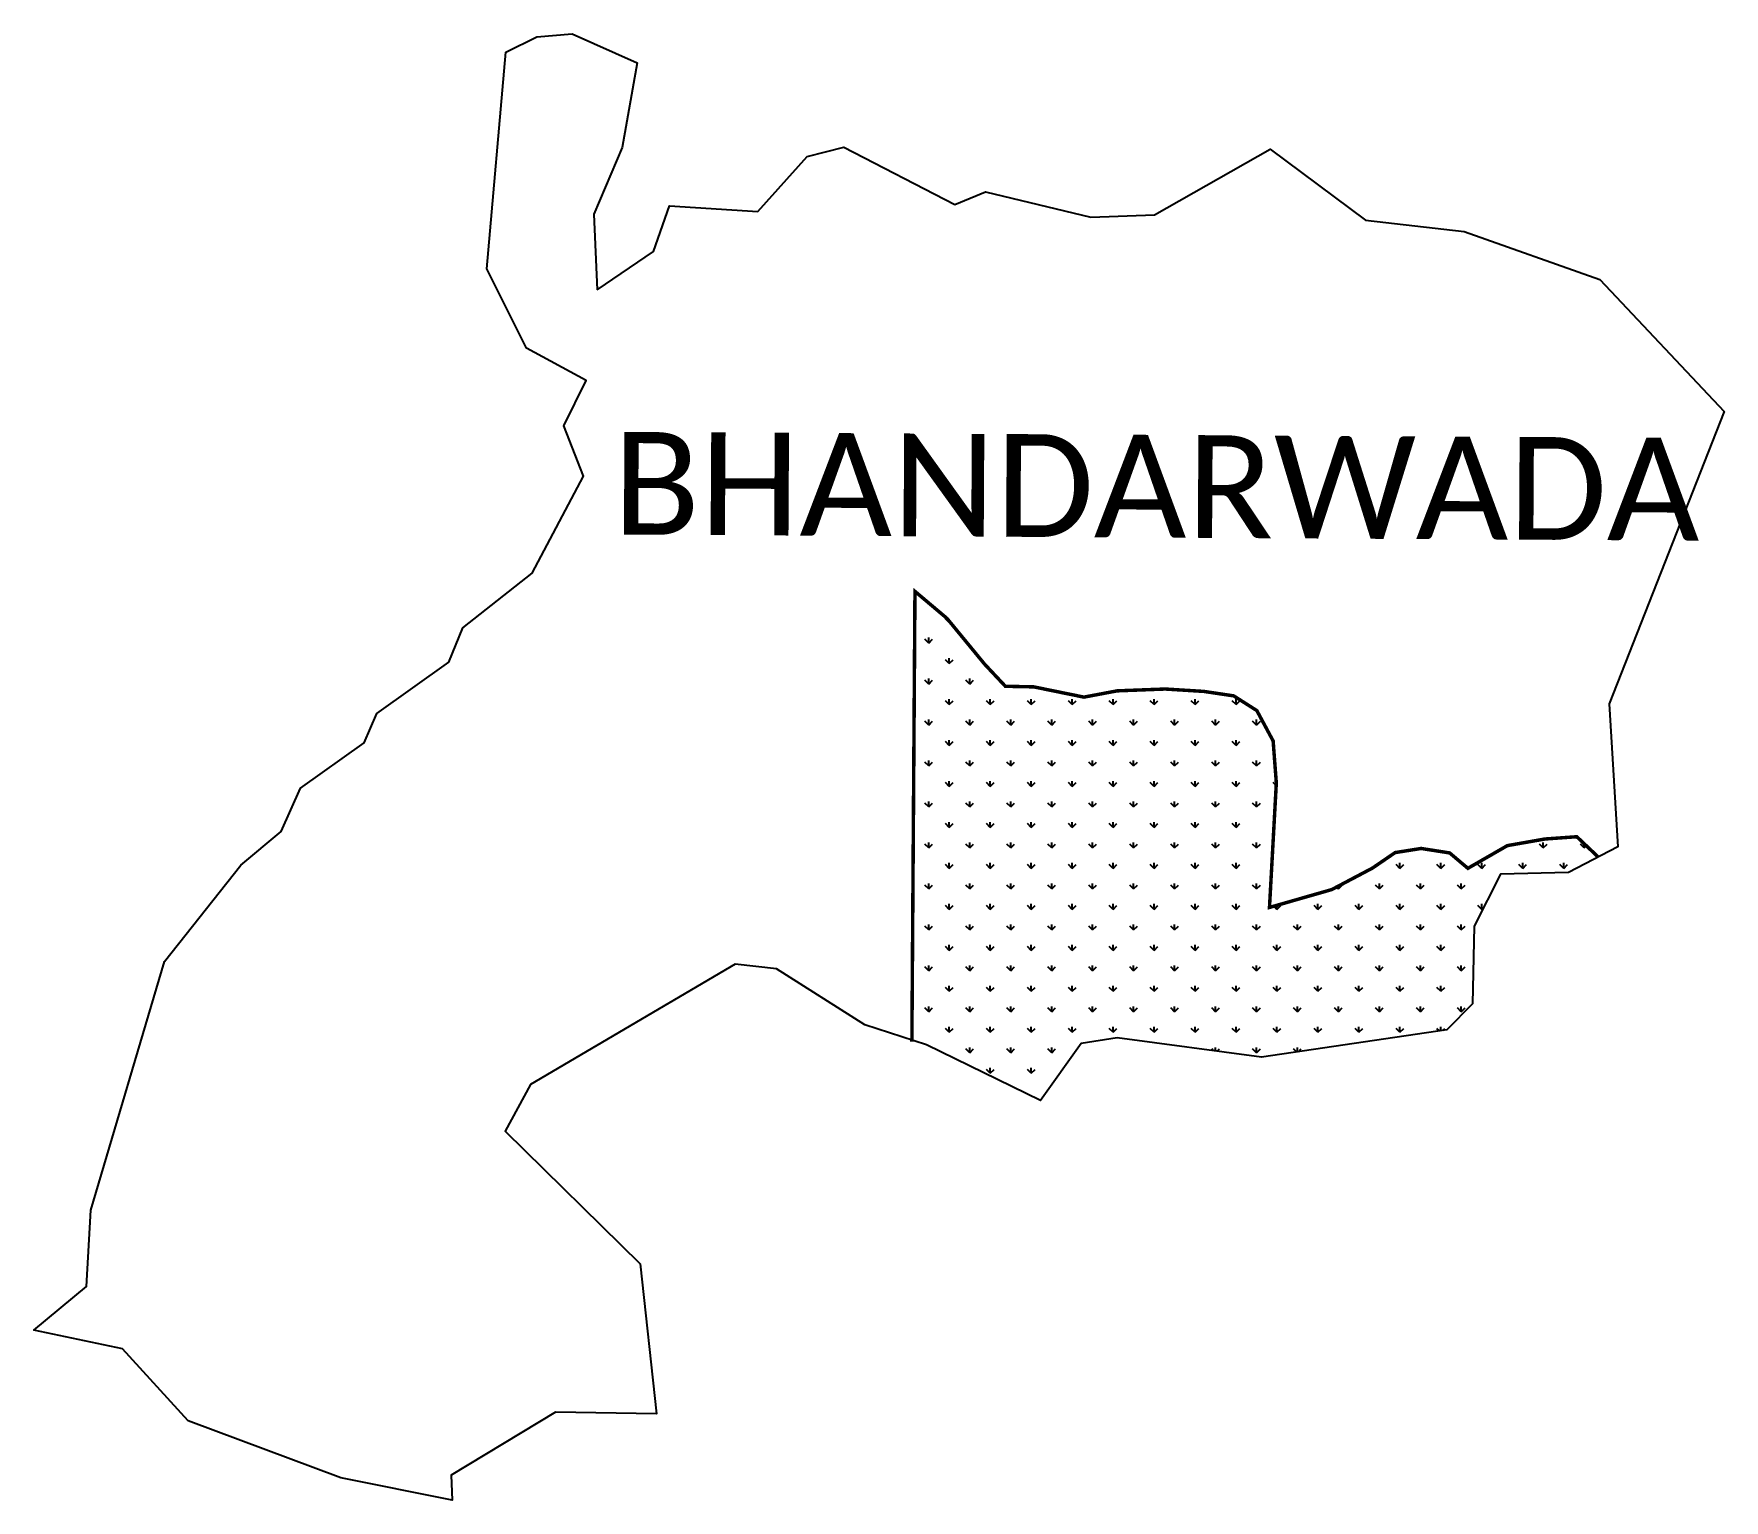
# Model space of a CAD drawing. Header units: metres. Extents: x 313129 to 314611, y 1902165 to 1903450.
import ezdxf

# ---------------------------------------------------------------- set-up
doc = ezdxf.new("R2010")
doc.units = ezdxf.units.M
for name, color, linetype in [('MANGROOVES', 112, 'Continuous'), ('village', 3, 'Continuous'), ('VILLAGE NAME', 250, 'Continuous')]:
    doc.layers.add(name, color=color, linetype=linetype)
doc.styles.get("Standard").update_dxf_attribs({"font": 'simplex.shx'})

msp = doc.modelspace()

# ---------------------------------------------------------------- hatches: boundary and pattern name
at = {"layer": 'MANGROOVES'}
h = msp.add_hatch(dxfattribs=at)
h.set_pattern_fill('GRASS', color=256)
h.paths.add_polyline_path([(314218.6, 1902793.6), (314215.8, 1902830.5), (314201.5, 1902857.1), (314181.2, 1902870), (314155.1, 1902873.9), (314121.1, 1902876), (314079, 1902874.4), (314049.9, 1902868.9), (314005.8, 1902877.9), (313981, 1902878.4), (313962.7, 1902897.9), (313929.7, 1902938), (313901.7, 1902961.6), (313899, 1902568.2), (313911.9, 1902564.1), (314011.8, 1902515.3), (314047.5, 1902565.3), (314079, 1902570.1), (314205.7, 1902553.2), (314368.1, 1902577.2), (314390.5, 1902600), (314392.2, 1902668), (314415.1, 1902713.7), (314474.7, 1902715), (314501, 1902728.6), (314482.1, 1902746.5), (314454.1, 1902744.5), (314421.2, 1902738.7), (314386.6, 1902718.8), (314370.6, 1902732.3), (314345.6, 1902736.2), (314322.8, 1902732.6), (314302.9, 1902719), (314267.3, 1902700.2), (314212.6, 1902684.5)])

# ---------------------------------------------------------------- linework, layer by layer
at = {"color": 3, "flags": 128}
msp.add_lwpolyline([(313570.1, 1903447.8), (313601.2, 1903450.4)], dxfattribs=at)
at = {"layer": 'MANGROOVES', "const_width": 3.04, "flags": 128}
msp.add_lwpolyline([(313899, 1902566.7), (313901.7, 1902961.6), (313929.7, 1902938), (313962.7, 1902897.9), (313981, 1902878.4), (314005.8, 1902877.9), (314049.9, 1902868.9), (314079, 1902874.4), (314121.1, 1902876), (314155.1, 1902873.9), (314181.2, 1902870), (314201.5, 1902857.1), (314215.8, 1902830.5), (314218.6, 1902793.6), (314212.6, 1902684.5), (314267.3, 1902700.2), (314302.9, 1902719), (314322.8, 1902732.6), (314345.6, 1902736.2), (314370.6, 1902732.3), (314386.6, 1902718.8), (314421.2, 1902738.7), (314454.1, 1902744.5), (314482.1, 1902746.5), (314501, 1902728.6)], dxfattribs=at)
at = {"layer": 'village', "color": 3}
for points in [[(313623, 1903226.1, 0), (313672.4, 1903259.5, 0), (313686.4, 1903299.7, 0), (313763.8, 1903294.7, 0), (313807.3, 1903342.9, 0), (313839.3, 1903351, 0), (313936.7, 1903300.7, 0), (313963.5, 1903311.8, 0), (314056, 1903289.8, 0), (314111.7, 1903291.6, 0), (314213.1, 1903349.2, 0), (314296.7, 1903287, 0), (314383.3, 1903277.1, 0), (314502.2, 1903235, 0), (314611.4, 1903119.2, 0), (314510.5, 1902863, 0), (314518.1, 1902737.5, 0), (314474.7, 1902715, 0), (314415.1, 1902713.7, 0), (314392.2, 1902668, 0), (314390.5, 1902600, 0), (314368.1, 1902577.2, 0), (314205.7, 1902553.2, 0), (314079, 1902570.1, 0), (314047.5, 1902565.3, 0), (314011.8, 1902515.3, 0), (313911.9, 1902564.1, 0), (313857.6, 1902581.6, 0), (313780.3, 1902630.7, 0), (313744.1, 1902634.8, 0), (313564.4, 1902529.3, 0), (313542.2, 1902488.4, 0), (313660.7, 1902372, 0), (313675.1, 1902240.4, 0), (313586.4, 1902242.1, 0), (313495, 1902186.7, 0), (313495.9, 1902164.8, 0), (313398.3, 1902184.5, 0), (313264.4, 1902234.4, 0), (313206.7, 1902297.6, 0), (313129, 1902313.8, 0), (313175.3, 1902352.2, 0), (313178.9, 1902419.2, 0), (313243.7, 1902637, 0), (313310.4, 1902721.7, 0), (313346, 1902751.1, 0), (313362.8, 1902789.1, 0), (313418.7, 1902828.8, 0), (313429.9, 1902854.6, 0), (313492.9, 1902899.5, 0), (313505.1, 1902929.6, 0), (313566, 1902977.7, 0), (313611, 1903062.6, 0), (313593.9, 1903106.7, 0), (313613.4, 1903146.5, 0), (313561, 1903174.9, 0), (313526.3, 1903244.5, 0), (313542.9, 1903434.4, 0), (313570.1, 1903447.8, 0)], [(313601.2, 1903450.4, 0), (313658, 1903424.9, 0), (313645, 1903350.7, 0), (313620.2, 1903292.3, 0), (313623, 1903226.1, 0)]]:
    msp.add_polyline3d(points, dxfattribs=at)

# ---------------------------------------------------------------- texts
at = {"layer": 'VILLAGE NAME', "insert": (313637.1, 1903101.5), "char_height": 90.042, "attachment_point": 1, "rotation": 359.6762}
msp.add_mtext_dynamic_manual_height_columns('{\\fCalibri|b0|i0|c0|p34;BHANDARWADA}', width=1397.376, gutter_width=520.2, heights=[0], dxfattribs=at)

doc.saveas('drawing.dxf')
